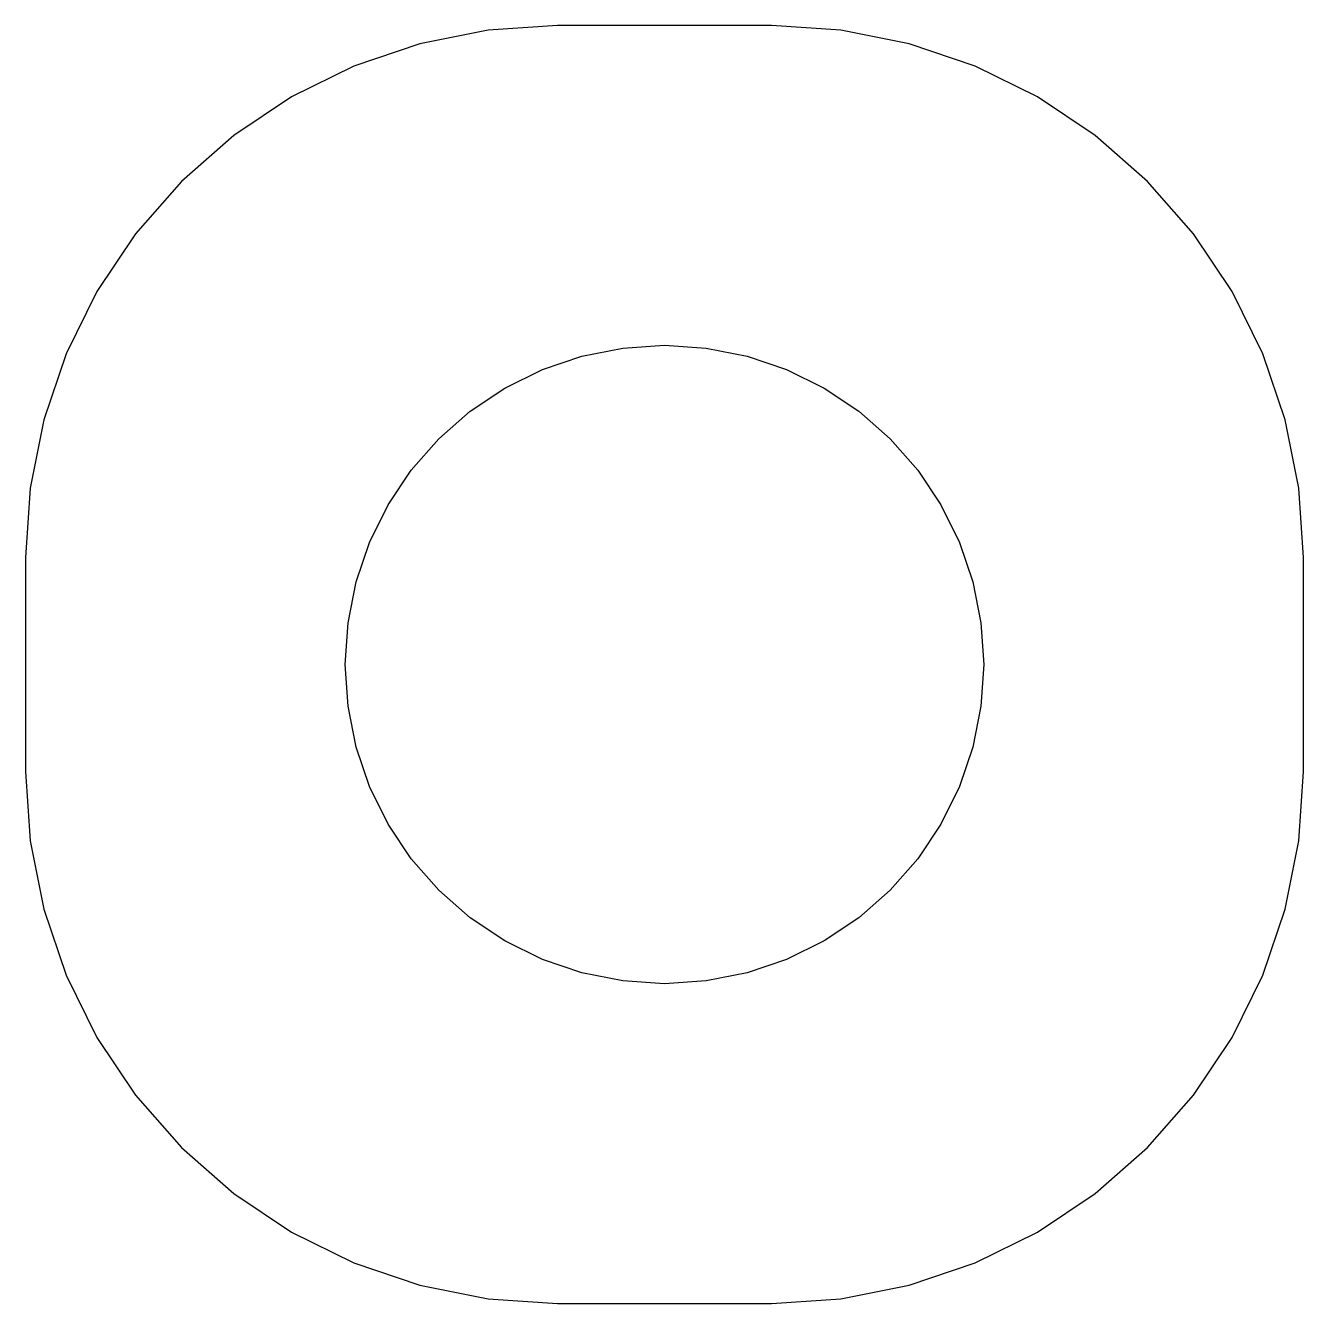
# Model space of a CAD drawing. Header units: metres. Extents: x 1.5 to 13.5, y 1.5 to 13.5.
import ezdxf

# ---------------------------------------------------------------- set-up
doc = ezdxf.new("R2010")
doc.units = ezdxf.units.M

msp = doc.modelspace()

# ---------------------------------------------------------------- linework, layer by layer
for p, q in [((5.84238, 13.4622), (5.20091, 13.3346)), ((6.49501, 13.505), (5.84238, 13.4622)), ((8.50499, 13.505), (6.49501, 13.505)), ((9.15762, 13.4622), (8.50499, 13.505)), ((9.79909, 13.3346), (9.15762, 13.4622)), ((5.20091, 13.3346), (4.58159, 13.1244)), ((10.4184, 13.1244), (9.79909, 13.3346)), ((4.58159, 13.1244), (3.99501, 12.8351)), ((11.005, 12.8351), (10.4184, 13.1244)), ((3.99501, 12.8351), (3.4512, 12.4718)), ((11.5488, 12.4718), (11.005, 12.8351)), ((3.4512, 12.4718), (2.95947, 12.0405)), ((12.0405, 12.0405), (11.5488, 12.4718)), ((2.95947, 12.0405), (2.52824, 11.5488)), ((12.4718, 11.5488), (12.0405, 12.0405)), ((2.52824, 11.5488), (2.16489, 11.005)), ((12.8351, 11.005), (12.4718, 11.5488)), ((2.16489, 11.005), (1.87561, 10.4184)), ((13.1244, 10.4184), (12.8351, 11.005)), ((6.72354, 10.3978), (7.10841, 10.4743)), ((7.10841, 10.4743), (7.5, 10.5)), ((7.5, 10.5), (7.89157, 10.4743)), ((7.89157, 10.4743), (8.27644, 10.3978)), ((1.87561, 10.4184), (1.66537, 9.79909)), ((6.35194, 10.2716), (6.72354, 10.3978)), ((8.27644, 10.3978), (8.64804, 10.2716)), ((13.3346, 9.79909), (13.1244, 10.4184)), ((6, 10.0981), (6.35194, 10.2716)), ((8.64804, 10.2716), (9, 10.0981)), ((5.67371, 9.88005), (6, 10.0981)), ((9, 10.0981), (9.32628, 9.88005)), ((5.37868, 9.62131), (5.67371, 9.88005)), ((9.32628, 9.88005), (9.62131, 9.62131)), ((1.66537, 9.79909), (1.53778, 9.15762)), ((13.4622, 9.15762), (13.3346, 9.79909)), ((5.11993, 9.32628), (5.37868, 9.62131)), ((9.62131, 9.62131), (9.88005, 9.32628)), ((4.90192, 9), (5.11993, 9.32628)), ((9.88005, 9.32628), (10.0981, 9)), ((1.53778, 9.15762), (1.49501, 8.50499)), ((13.505, 8.50499), (13.4622, 9.15762)), ((4.72835, 8.64804), (4.90192, 9)), ((10.0981, 9), (10.2716, 8.64804)), ((4.60222, 8.27644), (4.72835, 8.64804)), ((10.2716, 8.64804), (10.3978, 8.27644)), ((1.49501, 8.50499), (1.49501, 6.49501)), ((13.505, 6.49501), (13.505, 8.50499)), ((4.52567, 7.89157), (4.60222, 8.27644)), ((10.3978, 8.27644), (10.4743, 7.89157)), ((4.5, 7.5), (4.52567, 7.89157)), ((10.4743, 7.89157), (10.5, 7.5)), ((4.52567, 7.10841), (4.5, 7.5)), ((10.5, 7.5), (10.4743, 7.10841)), ((4.60222, 6.72354), (4.52567, 7.10841)), ((10.4743, 7.10841), (10.3978, 6.72354)), ((4.72835, 6.35194), (4.60222, 6.72354)), ((10.3978, 6.72354), (10.2716, 6.35194)), ((1.49501, 6.49501), (1.53778, 5.84238)), ((13.4622, 5.84238), (13.505, 6.49501)), ((4.90192, 6), (4.72835, 6.35194)), ((10.2716, 6.35194), (10.0981, 6)), ((5.11993, 5.67371), (4.90192, 6)), ((10.0981, 6), (9.88005, 5.67371)), ((1.53778, 5.84238), (1.66537, 5.20091)), ((13.3346, 5.20091), (13.4622, 5.84238)), ((5.37868, 5.37868), (5.11993, 5.67371)), ((9.88005, 5.67371), (9.62131, 5.37868)), ((5.67371, 5.11993), (5.37868, 5.37868)), ((9.62131, 5.37868), (9.32628, 5.11993)), ((1.66537, 5.20091), (1.87561, 4.58159)), ((13.1244, 4.58159), (13.3346, 5.20091)), ((6, 4.90192), (5.67371, 5.11993)), ((9.32628, 5.11993), (9, 4.90192)), ((6.35194, 4.72835), (6, 4.90192)), ((9, 4.90192), (8.64804, 4.72835)), ((6.72354, 4.60222), (6.35194, 4.72835)), ((8.64804, 4.72835), (8.27644, 4.60222)), ((1.87561, 4.58159), (2.16489, 3.99501)), ((7.10841, 4.52567), (6.72354, 4.60222)), ((8.27644, 4.60222), (7.89157, 4.52567)), ((12.8351, 3.99501), (13.1244, 4.58159)), ((7.5, 4.5), (7.10841, 4.52567)), ((7.89157, 4.52567), (7.5, 4.5)), ((2.16489, 3.99501), (2.52824, 3.4512)), ((12.4718, 3.4512), (12.8351, 3.99501)), ((2.52824, 3.4512), (2.95947, 2.95947)), ((12.0405, 2.95947), (12.4718, 3.4512)), ((2.95947, 2.95947), (3.4512, 2.52824)), ((11.5488, 2.52824), (12.0405, 2.95947)), ((3.4512, 2.52824), (3.99501, 2.16489)), ((11.005, 2.16489), (11.5488, 2.52824)), ((3.99501, 2.16489), (4.58159, 1.87561)), ((10.4184, 1.87561), (11.005, 2.16489)), ((4.58159, 1.87561), (5.20091, 1.66537)), ((9.79909, 1.66537), (10.4184, 1.87561)), ((5.20091, 1.66537), (5.84238, 1.53778)), ((9.15762, 1.53778), (9.79909, 1.66537)), ((5.84238, 1.53778), (6.49501, 1.49501)), ((6.49501, 1.49501), (8.50499, 1.49501)), ((8.50499, 1.49501), (9.15762, 1.53778))]:
    msp.add_line(p, q)

doc.saveas('drawing.dxf')
